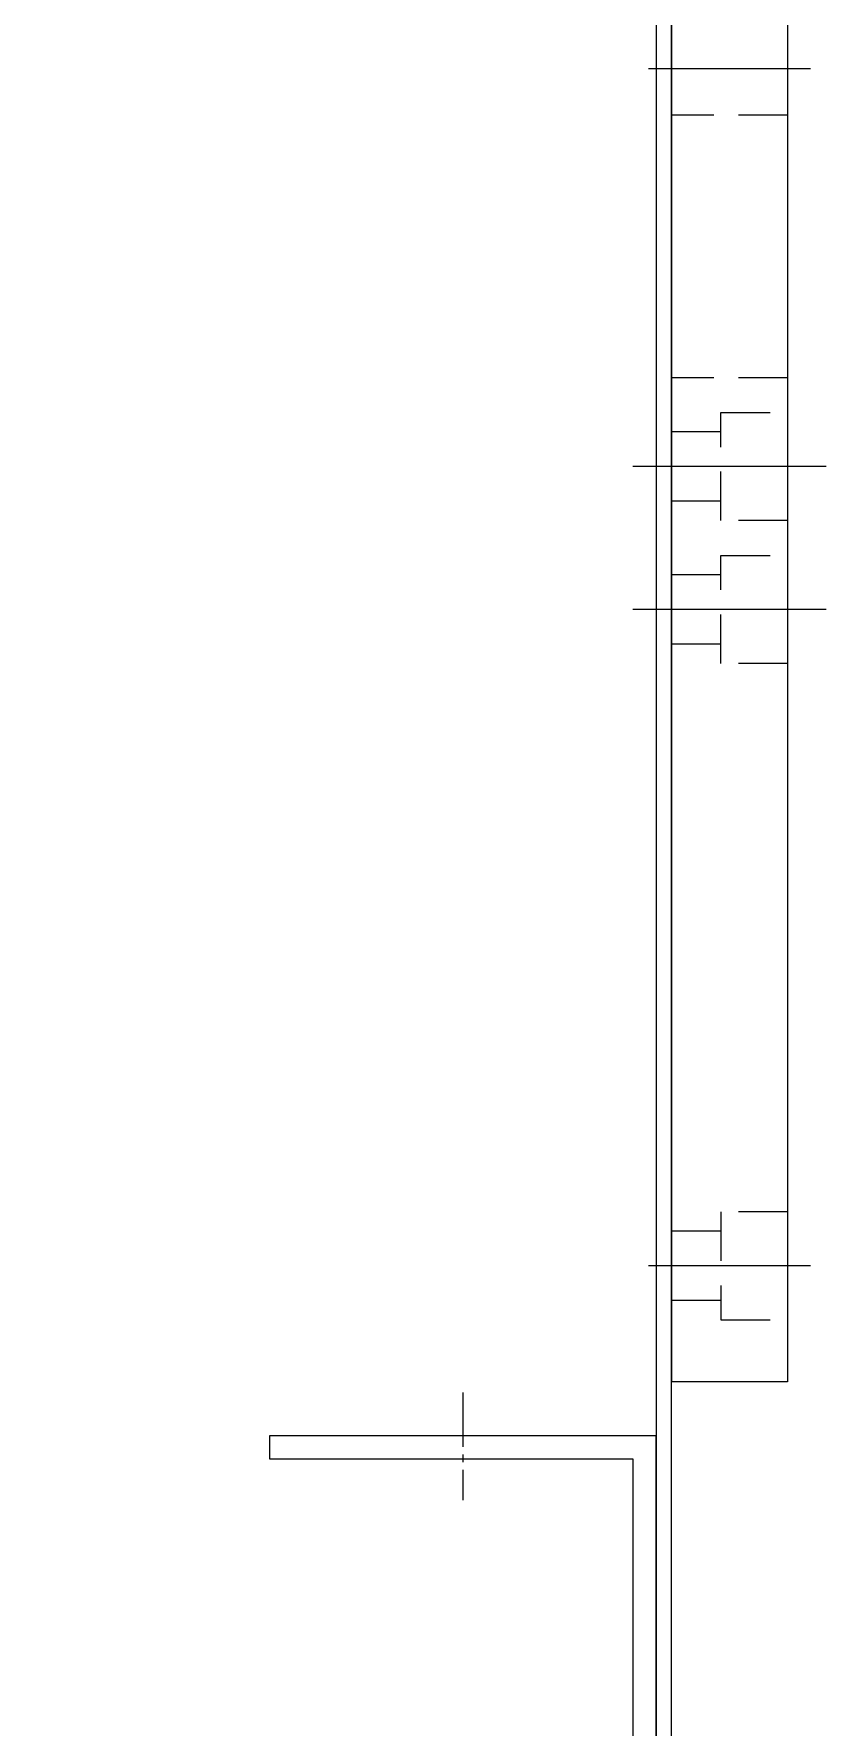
# Model space of a CAD drawing. Header units: millimetres. Extents: x 24815 to 36799, y -9299 to 5469.
# Drawn here: x 35879.3 to 35981.8, y 1872.3 to 2091.5 of the extents above; entities that cross this region are included whole.
import ezdxf

# ---------------------------------------------------------------- set-up
doc = ezdxf.new("R2010")
doc.units = ezdxf.units.MM
for name, pattern in [('CENTER', [50.8, 31.75, -6.35, 6.35, -6.35]), ('CENTER1', [10, 7, -1, 1, -1]), ('HIDDEN', [9.525, 6.35, -3.175])]:
    doc.linetypes.add(name, pattern=pattern)
for name, color, linetype in [('______', 7, 'Continuous'), ('CENTER', 1, 'CENTER'), ('HIDDEN', 2, 'HIDDEN')]:
    doc.layers.add(name, color=color, linetype=linetype)

# ---------------------------------------------------------------- blocks, each defined once
blk = doc.blocks.new('A$C6DC91A1C')
at = {"color": 1, "linetype": 'CENTER1'}
for p, q in [((-8.59, 0), (5.33, 0)), ((52.59, 0), (38.67, 0))]:
    blk.add_line(p, q, dxfattribs=at)
at = {"color": 140}
blk.add_lwpolyline([(0, 22), (44, 22), (44, -25), (47, -25), (47, 25), (-3, 25), (-3, -25), (0, -25)], close=True, dxfattribs=at)
blk = doc.blocks.new('A$C6B021DFF')
at = {"color": 3}
blk.add_lwpolyline([(750, 622), (730, 622), (730, 620), (752, 620), (752, 648), (798, 648), (798, 2), (752, 2), (752, 33), (717.5, 33), (717.5, 12), (719.5, 12), (719.5, 31), (750, 31), (750, 0), (800, 0), (800, 650), (750, 650)], close=True, dxfattribs=at)
at = {"ltscale": 10, "rotation": 270}
blk.add_blockref('A$C6DC91A1C', (773, 145), dxfattribs=at)
blk = doc.blocks.new('A$C4E1F32F0')
at = {"color": 32}
for p, q in [((-89.96, -38.47), (-89.96, -23.47)), ((250.04, -23.47), (-89.96, -23.47)), ((250.04, -38.47), (-89.96, -38.47))]:
    blk.add_line(p, q, dxfattribs=at)
at = {"layer": '______', "color": 1, "linetype": 'CENTER'}
for p, q in [((-74.96, -41.47), (-74.96, -20.47)), ((80.04, -41.47), (80.04, -20.47))]:
    blk.add_line(p, q, dxfattribs=at)
at = {"layer": 'CENTER'}
for p, q in [((10.04, -43.47), (10.04, -18.47)), ((28.54, -43.47), (28.54, -18.47))]:
    blk.add_line(p, q, dxfattribs=at)
at = {"layer": 'HIDDEN'}
for p, q in [((-79.46, -29.87), (-79.46, -23.47)), ((-70.46, -29.87), (-70.46, -23.47)), ((5.54, -29.87), (5.54, -23.47)), ((14.54, -29.87), (14.54, -23.47)), ((24.04, -29.87), (24.04, -23.47)), ((33.04, -29.87), (33.04, -23.47)), ((40.04, -38.47), (40.04, -23.47)), ((74.04, -38.47), (74.04, -23.47))]:
    blk.add_line(p, q, dxfattribs=at)
for points in [[(-67.96, -38.47), (-67.96, -29.87), (-81.96, -29.87), (-81.96, -38.47)], [(3.04, -38.47), (3.04, -29.87), (17.04, -29.87), (17.04, -38.47)], [(21.54, -38.47), (21.54, -29.87), (35.54, -29.87), (35.54, -38.47)]]:
    blk.add_lwpolyline(points, dxfattribs=at)

msp = doc.modelspace()

# ---------------------------------------------------------------- block references
msp.add_blockref('A$C6B021DFF', (35161.807, 1761.99))
at = {"rotation": 90}
msp.add_blockref('A$C4E1F32F0', (35938.338, 2006.954), dxfattribs=at)

doc.saveas('drawing.dxf')
